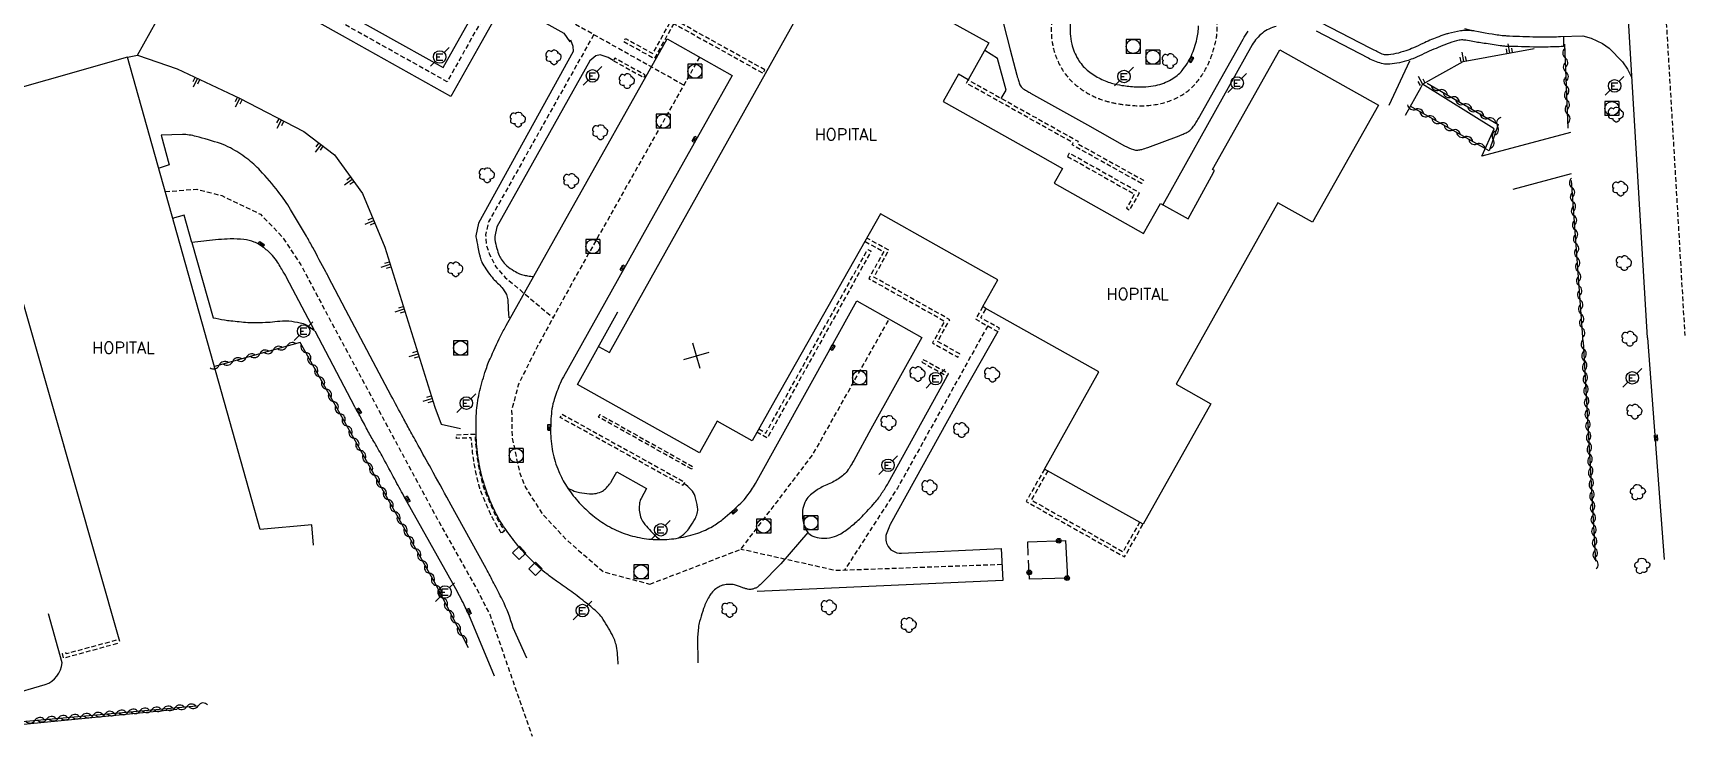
# Model space of a CAD drawing. Header units: millimetres. Extents: x 80000 to 81001, y 143000 to 144000.
# Drawn here: x 80392.6 to 80568.1, y 143599.8 to 143676 of the extents above; entities that cross this region are included whole.
import ezdxf
from ezdxf.enums import TextEntityAlignment as Align

# ---------------------------------------------------------------- set-up
doc = ezdxf.new("R2010")
doc.units = ezdxf.units.MM
doc.linetypes.add('DASHED', pattern=[0.75, 0.5, -0.25])
doc.layers.get('0').update_dxf_attribs({"linetype": 'CONTINUOUS'})
for name, color, linetype in [('W0001', 6, 'DASHED'), ('W0008', 7, 'CONTINUOUS'), ('W0100', 7, 'CONTINUOUS'), ('W0112', 1, 'DASHED'), ('W0211', 2, 'CONTINUOUS'), ('W0300', 7, 'CONTINUOUS'), ('W0310', 3, 'CONTINUOUS'), ('W0322', 7, 'CONTINUOUS'), ('W0334', 7, 'CONTINUOUS'), ('W0400', 7, 'CONTINUOUS'), ('W0420', 7, 'CONTINUOUS'), ('W0471', 7, 'CONTINUOUS'), ('W0984', 7, 'CONTINUOUS'), ('W0991', 7, 'CONTINUOUS')]:
    doc.layers.add(name, color=color, linetype=linetype)
doc.styles.get("Standard").update_dxf_attribs({"font": 'romans.shx', "width": 0.85})

# ---------------------------------------------------------------- blocks, each defined once
blk = doc.blocks.new('t991o')
at = {"color": 0, "linetype": 'Continuous'}
for p, q in [((-1, 1), (1, -1)), ((-1, -1), (1, 1))]:
    blk.add_line(p, q, dxfattribs=at)
blk = doc.blocks.new('t310o')
at = {"color": 0, "linetype": 'Continuous'}
for centre, start, end in [((-0.5, 0.38), 216.8699, 323.1304), ((0.5, -0.37), 36.8699, 143.1303)]:
    blk.add_arc(centre, 0.625, start, end, dxfattribs=at)
blk = doc.blocks.new('t322o')
at = {"color": 0, "linetype": 'Continuous'}
for radius in [0.25, 0.15]:
    blk.add_circle((0, 0), radius, dxfattribs=at)
blk = doc.blocks.new('t211o')
at = {"color": 0, "linetype": 'Continuous'}
for p, q in [((-0.29, 0.5), (-0.29, 0)), ((0, 1), (0, 0)), ((0.29, 0.5), (0.29, 0))]:
    blk.add_line(p, q, dxfattribs=at)
blk = doc.blocks.new('T471')
for p, q in [((-0.333334, 0.333334), (-0.333334, -0.333334)), ((-0.333334, 0.333334), (0.333334, 0.333334)), ((-0.333334, 0), (0, 0)), ((0.500001, 0.500001), (1.000002, 1.000002)), ((-0.500001, -0.500001), (-1.000002, -1.000002)), ((-0.333334, -0.333334), (0.333334, -0.333334))]:
    blk.add_line(p, q)
blk.add_ellipse((0, 0), major_axis=(0.471405, 0.471405), ratio=1, start_param=5.4977871438, end_param=11.780972451)
blk = doc.blocks.new('T400')
for p, q in [((-0.15, 0.3), (0.15, 0.3)), ((-0.15, -0.25), (-0.15, 0.3)), ((-0.15, 0.15), (0.15, 0.15)), ((-0.15, 0), (0.15, 0)), ((0.15, 0.3), (0.15, -0.25)), ((-0.15, -0.15), (0.15, -0.15)), ((-0.15, -0.25), (-0.15, -0.3)), ((-0.15, -0.3), (0.15, -0.3)), ((0.15, -0.3), (0.15, -0.25))]:
    blk.add_line(p, q)
blk = doc.blocks.new('T300')
for p, q in [((-0.8, 0.51), (-0.86, 0.34)), ((-0.86, 0.34), (-0.86, 0.17)), ((-0.86, 0.17), (-0.74, 0.06)), ((-0.69, 0.63), (-0.8, 0.51)), ((-0.8, -0.06), (-0.74, 0.06)), ((-0.74, 0.06), (-0.69, 0.11)), ((-0.57, 0.69), (-0.69, 0.63)), ((-0.46, 0.69), (-0.57, 0.69)), ((-0.29, 0.63), (-0.46, 0.69)), ((-0.29, 0.63), (-0.17, 0.74)), ((-0.23, 0.57), (-0.29, 0.63)), ((-0.17, 0.74), (-0.06, 0.8)), ((-0.06, 0.8), (0.06, 0.8)), ((0.06, 0.8), (0.23, 0.74)), ((0.23, 0.74), (0.34, 0.63)), ((0.34, 0.63), (0.4, 0.51)), ((0.46, 0.46), (0.34, 0.46)), ((0.4, 0.51), (0.4, 0.46)), ((0.57, 0.4), (0.46, 0.46)), ((0.57, 0.4), (0.69, 0.29)), ((0.69, 0.29), (0.74, 0.17)), ((0.74, 0.06), (0.69, -0.17)), ((0.74, 0.17), (0.74, 0.06)), ((-0.8, -0.17), (-0.8, -0.06)), ((-0.8, -0.23), (-0.8, -0.17)), ((-0.74, -0.34), (-0.8, -0.23)), ((-0.69, -0.4), (-0.74, -0.34)), ((-0.51, -0.46), (-0.69, -0.4)), ((-0.4, -0.46), (-0.51, -0.46)), ((-0.4, -0.46), (-0.34, -0.46)), ((-0.34, -0.46), (-0.34, -0.4)), ((-0.34, -0.51), (-0.34, -0.46)), ((-0.29, -0.63), (-0.34, -0.51)), ((-0.17, -0.74), (-0.29, -0.63)), ((-0.06, -0.8), (-0.17, -0.74)), ((0.06, -0.8), (-0.06, -0.8)), ((0.17, -0.74), (0.06, -0.8)), ((0.23, -0.69), (0.17, -0.74)), ((0.29, -0.46), (0.23, -0.46)), ((0.29, -0.63), (0.23, -0.69)), ((0.46, -0.4), (0.29, -0.46)), ((0.34, -0.51), (0.29, -0.63)), ((0.34, -0.51), (0.34, -0.46)), ((0.57, -0.34), (0.46, -0.4)), ((0.63, -0.29), (0.57, -0.34)), ((0.69, -0.17), (0.63, -0.29))]:
    blk.add_line(p, q)
blk = doc.blocks.new('T420')
for p, q in [((0.75, 0.75), (-0.75, 0.75)), ((-0.75, 0.75), (-0.75, -0.75)), ((0.75, 0.75), (0.75, -0.75)), ((0.75, -0.75), (-0.75, -0.75))]:
    blk.add_line(p, q)
blk.add_ellipse((0, 0), major_axis=(-0.53, 0.53), ratio=1, start_param=3.926991, end_param=10.210176)
blk = doc.blocks.new('t112o')
at = {"color": 0, "linetype": 'Continuous'}
for p, q in [((-0.5, 0.5), (0.5, 0.5)), ((-0.5, -0.5), (-0.5, 0.5)), ((0.5, 0.5), (0.5, -0.5)), ((0.5, -0.5), (-0.5, -0.5))]:
    blk.add_line(p, q, dxfattribs=at)

msp = doc.modelspace()

# ---------------------------------------------------------------- linework, layer by layer
at = {"layer": 'W0001', "flags": 128}
for points in [[(80462.06, 143670.44), (80447.82, 143678.43), (80451.82, 143685.62), (80412.66, 143707.97), (80418.94, 143718.88), (80422.33, 143724.58), (80424.51, 143727.56), (80427.03, 143730.78), (80429.21, 143732.44), (80442.83, 143737.97), (80446.36, 143739.56), (80448.45, 143743.2), (80457.86, 143753.2)], [(80446.75, 143688.52), (80436.81, 143670.8), (80408.9, 143686.39), (80419.12, 143704.29)], [(80565.73, 143697.32), (80568.9, 143643.74)], [(80452.45, 143675.83), (80442.7, 143658.46), (80441.22, 143655.85), (80440.92, 143654.46), (80441, 143653.37), (80441.3, 143652.46), (80441.99, 143651.07), (80443, 143649.93), (80448.11, 143645.64)], [(80463.75, 143673.43), (80450.37, 143649.75), (80446.45, 143642.59), (80444.42, 143638.53), (80443.69, 143635.73), (80443.74, 143632.83), (80444.56, 143629.06), (80445.19, 143627.51), (80446.9, 143624.78), (80449.56, 143621.93), (80453.51, 143618.52), (80458.45, 143617.21), (80458.45, 143617.21)], [(80406.72, 143659.09), (80410.08, 143659.34), (80412.75, 143658.66), (80416.89, 143656.67), (80419.18, 143654.3), (80421.21, 143651.26), (80423.81, 143646.34), (80436.12, 143623.5), (80439.92, 143616.78), (80441.39, 143613.89), (80445.87, 143601)], [(80458.45, 143617.21), (80468.15, 143620.92), (80475.82, 143630.99), (80483.99, 143645.49)], [(80494.5, 143644.76), (80484.87, 143627.45), (80479.21, 143618.69)], [(80496.02, 143619.29), (80478.29, 143618.65), (80468.15, 143620.92)]]:
    msp.add_lwpolyline(points, dxfattribs=at)
msp.add_lwpolyline([(80502.72, 143680.81, 0.052736), (80501.82, 143679.33, 0.083409), (80501.35, 143677.62, 0.038291), (80501.3, 143675.84, 0.051024), (80501.52, 143674.33, 0.071514), (80502.42, 143672.18, 0.083294), (80503.83, 143670.52, 0.052888), (80505.41, 143669.45, 0.052829), (80507.18, 143668.73, 0.031503), (80508.53, 143668.43, 0.023657), (80510.21, 143668.26, 0.065896), (80512.85, 143668.45, 0.07895), (80515.09, 143669.3, 0.088674), (80516.8, 143670.73, 0.070871), (80518.09, 143672.82, 0.045314), (80518.79, 143674.89, 0.057798), (80519.01, 143676.77, 0.049589), (80518.83, 143678.63, 0.037176), (80518.22, 143680.8, 0.056299), (80517.04, 143683.2, 0.074307), (80515.54, 143684.92, 0.072169), (80513.92, 143685.94, 0.060566), (80511.93, 143686.54, 0.0626), (80509.75, 143686.65, 0.081868), (80507.86, 143686.19, 0.068333), (80506.34, 143685.28, 0.036355), (80504.45, 143683.52, 0.049065), (80503.52, 143682.3, 0.027418)], format="xyb", close=True, dxfattribs=at)
at = {"layer": 'W0008', "flags": 128}
for points in [[(80446.23, 143685.3), (80440.42, 143674.93), (80440.42, 143674.93), (80437.22, 143669.23), (80425.65, 143675.71), (80407.33, 143685.95), (80416.47, 143701.97)], [(80418.48, 143700.87), (80410.47, 143686.8), (80432.04, 143674.75), (80436.38, 143672.31), (80444.28, 143686.41)], [(80564.93, 143643.49), (80561.71, 143697.05)], [(80495.94, 143669.03), (80496.46, 143669.9), (80495.54, 143673.3), (80494.2, 143674.15)], [(80556.71, 143665.4), (80547.23, 143662.87), (80548.54, 143665.78), (80540.92, 143670.53), (80540.72, 143670.18), (80539.05, 143667.21)], [(80550.58, 143659.34), (80556.8, 143661.02)]]:
    msp.add_lwpolyline(points, dxfattribs=at)
for points in [[(80445.98, 143677.79), (80449.28, 143675.97), (80449.92, 143675.05), (80449.98, 143675.28), (80450.24, 143674.61), (80450.27, 143674.02), (80440.14, 143655.71), (80439.89, 143654.35, 0.087073), (80439.89, 143654.26, 0.006898), (80440.1, 143653.16, 0.004186), (80440.24, 143652.45, 0.008168), (80440.33, 143652.09, 0.050039), (80440.53, 143651.53, 0.037247), (80440.93, 143650.84, 0.015856), (80441.24, 143650.41, 0.010554), (80441.74, 143649.79, 0.030817), (80442.19, 143649.32, -0.030634), (80442.65, 143648.84, -0.063209), (80443.13, 143648.09, -0.09622), (80443.28, 143647.53, -0.004974), (80443.3, 143647.17, 0.002956), (80443.33, 143646.57, 0.00281), (80443.35, 143646.19, 0.00194), (80443.39, 143645.63)], [(80495.82, 143678.37), (80496.89, 143674.22), (80497.61, 143671.51, 0.009179), (80497.71, 143671.17, 0.006658), (80497.85, 143670.7, 0.076979), (80498.08, 143670.26, 0.103118), (80498.36, 143670.01, 0.002485), (80498.69, 143669.82, 0.002113), (80499.08, 143669.6), (80505.14, 143666.2), (80509.11, 143663.98, 0.047985), (80510.05, 143663.57, 0.104533), (80510.52, 143663.51, 0.039797), (80510.95, 143663.59, 0.024974), (80511.6, 143663.8), (80514.93, 143665.04, 0.011764), (80515.26, 143665.18, 0.008944), (80515.69, 143665.37, 0.062975), (80516.07, 143665.61, 0.058197), (80516.4, 143665.95, 0.016836), (80516.72, 143666.41, 0.017187), (80517, 143666.88), (80521.75, 143675.36, -0.036348), (80522.3, 143676.19, -0.030749)], [(80503.34, 143677.41, 0.038291), (80503.3, 143675.93, 0.051024), (80503.47, 143674.83, 0.071514), (80504.14, 143673.21, 0.083294), (80505.12, 143672.05, 0.052888), (80506.35, 143671.22, 0.052829), (80507.73, 143670.66, 0.031503), (80508.83, 143670.42, 0.023657), (80510.32, 143670.26, 0.065896), (80512.44, 143670.41, 0.07895), (80514.09, 143671.04, 0.088674), (80515.26, 143672.02, 0.070871), (80516.25, 143673.62, 0.045314), (80516.83, 143675.35, 0.057798), (80517, 143676.77, 0.049589)], [(80546.38, 143676.22, 0.026181), (80545.45, 143676.27, 0.0499), (80544.97, 143676.23, 0.008223), (80543.69, 143675.95, 0.026678), (80543.3, 143675.84, 0.007508), (80542.44, 143675.53, 0.008543), (80541.7, 143675.23, 0.013822), (80540.93, 143674.88, -0.010634), (80539.94, 143674.42, -0.022826), (80539.13, 143674.11, -0.018092), (80538.07, 143673.8, -0.062758), (80537.01, 143673.67, -0.119111), (80536.46, 143673.8, -0.00203), (80535.91, 143674.09, 0.001897), (80535.33, 143674.4), (80530.01, 143677.14, 0.047169), (80529.08, 143677.52, 0.033638), (80527.71, 143677.83, 0.047564), (80527.06, 143677.87, 0.016776), (80525.23, 143677.74, 0.048088), (80524.36, 143677.56, 0.030863), (80523.08, 143677.08)], [(80455.05, 143608.66, 0.051194), (80454.87, 143610.59, 0.075497), (80454.42, 143611.82, 0.020111), (80453.31, 143613.67, 0.067058), (80452.89, 143614.16, 0.012326), (80451.68, 143615.18, 0.009781), (80450.11, 143616.39, 0.009814), (80448.49, 143617.53, -0.015153), (80447.45, 143618.29, -0.024398), (80446.63, 143618.98, -0.012344), (80445.12, 143620.47, -0.024809), (80444.1, 143621.65, -0.018065), (80442.84, 143623.37, -0.040486), (80441.78, 143625.23, -0.031674), (80440.8, 143627.78, -0.031964), (80440.24, 143630.02, -0.029582), (80439.94, 143632.5, -0.030184), (80439.94, 143635.47, -0.042235), (80440.24, 143637.57, -0.019015), (80440.85, 143639.78, -0.027976), (80441.39, 143641.23, -0.007666), (80442.52, 143643.67, -0.016108), (80443.11, 143644.8), (80449.03, 143655.34), (80460.28, 143675.38), (80467.22, 143671.48), (80462.05, 143662.24), (80449.22, 143639.32, 0.03335), (80448.77, 143638.39, 0.019273), (80448.18, 143636.71, 0.04885), (80447.96, 143635.63, 0.026087), (80447.85, 143633.57, 0.049553), (80448.07, 143631.34, 0.050588), (80448.72, 143629.24, 0.042703), (80449.55, 143627.66, 0.038439), (80450.75, 143626.07, 0.03652), (80452.16, 143624.7, 0.037499), (80453.71, 143623.57, 0.048261), (80455.58, 143622.66, 0.047917), (80457.61, 143622.12, 0.042486), (80459.52, 143621.96, 0.041086), (80461.5, 143622.13, 0.040124), (80463.58, 143622.66, 0.050421), (80465.13, 143623.37, 0.038856), (80466.25, 143624.15, 0.020858), (80468.15, 143625.84, 0.040648), (80468.81, 143626.59, 0.024825), (80469.73, 143627.95)], [(80525.3, 143676.7, 0.102701), (80523.82, 143675.99, 0.102811), (80522.74, 143674.74), (80513.21, 143657.68)], [(80555.95, 143675.6), (80555.95, 143674.56, -0.005464), (80554.09, 143674.5, -0.010902), (80553.16, 143674.5, -0.001582), (80549.81, 143674.58, -0.022759), (80549.58, 143674.6, -0.00555), (80549.2, 143674.65, -0.001208), (80547.48, 143674.9, -0.010972), (80546.1, 143675.13, 0.019632), (80545.33, 143675.25, 0.07938), (80544.81, 143675.23, 0.037622), (80543.77, 143674.93, 0.006081), (80542.83, 143674.56, 0.005907), (80541.88, 143674.17, 0.011582), (80540.82, 143673.69, -0.012852), (80539.87, 143673.26, -0.030769), (80539.22, 143673.03, -0.019444), (80538.17, 143672.78, -0.045621), (80537.18, 143672.67, -0.070556), (80536.54, 143672.76, -0.027149), (80535.82, 143672.99, -0.02676), (80535.13, 143673.31), (80529.6, 143676.2, 0.051524)], [(80545.4, 143676.47, 0.010584), (80548.35, 143675.9, 0.02215), (80549.77, 143675.72, 0.011206), (80550.19, 143675.69, 0.001668), (80553.05, 143675.6, 0.009859), (80553.92, 143675.59, 0.005072), (80555.62, 143675.62), (80555.62, 143675.62), (80558.02, 143675.69), (80558.91, 143675.45), (80560.11, 143674.88), (80560.82, 143674.37), (80562.25, 143672.92), (80562.8, 143672.15), (80563.26, 143671.22)], [(80454.54, 143673.06), (80454, 143673.38), (80453.14, 143673.69), (80452.67, 143673.58), (80452.03, 143673.02), (80442.11, 143655.34), (80441.91, 143654.31, 0.086997), (80441.9, 143653.98, 0.028375), (80442.12, 143653.01, 0.036663), (80442.38, 143652.27, 0.048726), (80442.67, 143651.75, 0.059475), (80443.19, 143651.18, 0.049097), (80443.94, 143650.64, 0.01534), (80444.55, 143650.31, 0.052971), (80444.74, 143650.24, 0.010402), (80445.04, 143650.17, 0.009468), (80445.38, 143650.1, 0.007477), (80445.42, 143650.1, 0.018509), (80446.04, 143650.03)], [(80443.84, 143612.54, 0.053519), (80442.71, 143615.52, 0.005023), (80441.8, 143617.31, 0.005693), (80440.97, 143618.87), (80437.07, 143625.96, 0.000698), (80437.03, 143626.04, 0.000016), (80435.09, 143629.55, 0.000214), (80433.72, 143632.01, -0.000326), (80432.83, 143633.63, -0.003066), (80432.1, 143634.96, -0.001756), (80430.85, 143637.31), (80426, 143646.43), (80424.13, 143650.01, 0.001948), (80423.85, 143650.52, 0.000384), (80422.47, 143653.12, 0.00876), (80421.79, 143654.34, 0.003715), (80420.11, 143657.17, 0.029821), (80418.79, 143659.09, 0.02358), (80416.87, 143661.33, 0.042275), (80415.44, 143662.61, 0.038935), (80413.68, 143663.74, 0.041228), (80412.62, 143664.2, 0.017687), (80410.02, 143664.97, 0.054566), (80408.56, 143665.19), (80406.3, 143665.11), (80407.16, 143661.95), (80405.97, 143661.56)], [(80409.58, 143653.65), (80411.84, 143645.63, 0.008799), (80413.05, 143645.4, 0.016172), (80413.72, 143645.31, 0.002032), (80415.53, 143645.12, 0.018), (80415.74, 143645.11, 0.011479), (80416.21, 143645.11, 0.004508), (80417.42, 143645.14, 0.018401), (80418.43, 143645.22, -0.017041), (80419.51, 143645.3, -0.041849), (80419.93, 143645.29, -0.014502), (80421.12, 143645.1, -0.080849), (80421.76, 143644.88, -0.04964), (80422.66, 143644.25), (80419.68, 143649.91, 0.012865), (80419.41, 143650.39, 0.005346), (80418.71, 143651.54, 0.048033), (80418.17, 143652.25, 0.035157), (80417.27, 143653.08, 0.071514), (80416.23, 143653.7, 0.076394), (80415.13, 143653.97, 0.023081), (80413.66, 143654.03, 0.027074), (80412.41, 143653.96), (80409.58, 143653.65), (80408.74, 143656.58), (80407.48, 143656.21)], [(80469.73, 143627.94), (80480.52, 143647.44), (80487.47, 143643.53), (80482.04, 143633.73), (80480.2, 143630.39, -0.007933), (80479.96, 143629.98, -0.005914), (80479.62, 143629.42, -0.083439), (80479.13, 143628.87, -0.044762), (80477.98, 143628.1, -0.029856), (80477.32, 143627.79, 0.03088), (80476.68, 143627.49, 0.026724), (80476.16, 143627.17, 0.023042), (80475.6, 143626.74, 0.08967), (80475.1, 143626.13, 0.076058), (80474.78, 143625.27, 0.056036), (80474.72, 143624.65, 0.044838), (80474.8, 143623.87, 0.055549), (80475.01, 143623.22, 0.065351), (80475.31, 143622.72, 0.125138), (80475.83, 143622.34, 0.083216), (80476.76, 143622.12, 0.070829), (80477.9, 143622.21, 0.083176), (80478.81, 143622.58, 0.031967), (80479.98, 143623.41, 0.030686), (80481.09, 143624.42, 0.009744), (80482.46, 143625.9, 0.029838), (80482.87, 143626.42, 0.008986), (80483.56, 143627.45, 0.017428), (80483.89, 143627.99), (80490.17, 143639.38)], [(80439.09, 143614, 0.03253), (80439.09, 143614, 0.006403), (80438.74, 143614.75, 0.008395), (80438.26, 143615.72, 0.008029), (80437.73, 143616.71), (80432.19, 143626.61, -0.004999), (80431.22, 143628.4, 0.003943), (80429.98, 143630.68, 0.005235), (80429.08, 143632.27, -0.006589), (80428.36, 143633.54, -0.001558), (80427.59, 143634.98, -0.001923), (80426.97, 143636.14), (80422.71, 143644.21)], [(80495.57, 143644.15), (80491.89, 143637.64), (80484.11, 143623.57, 0.027901), (80483.94, 143623.22, 0.014344), (80483.68, 143622.52, 0.105402), (80483.62, 143622.05, 0.077482), (80483.77, 143621.43, 0.161087), (80484.36, 143620.75, 0.147377), (80485.31, 143620.51), (80495.95, 143621), (80496.1, 143617.58), (80469.89, 143616.41)], [(80449.64, 143627.48, 0.033849), (80450.37, 143627.14, 0.047378), (80450.93, 143626.98, 0.026011), (80452, 143626.84, 0.053819), (80452.53, 143626.86, 0.069487), (80453.26, 143627.07, 0.095138), (80453.72, 143627.38, 0.024352), (80454.14, 143627.86, 0.039749), (80454.36, 143628.18), (80454.93, 143629.18), (80458.09, 143627.42), (80457.51, 143626.35, 0.084742), (80457.35, 143625.88, 0.053986), (80457.31, 143625.11, 0.068122), (80457.46, 143624.37, 0.075518), (80457.77, 143623.78, 0.019561), (80458.07, 143623.4, 0.009648), (80458.72, 143622.68, 0.020544), (80459.04, 143622.37, 0.013308), (80459.56, 143621.92)], [(80461.5, 143622.13, 0.042445), (80462.24, 143622.71, 0.054119), (80462.72, 143623.27, 0.030591), (80463.27, 143624.18, 0.05311), (80463.5, 143624.75, 0.099257), (80463.54, 143625.4, 0.053258), (80463.27, 143626.57, 0.093786), (80462.86, 143627.27, 0.073037), (80462.08, 143627.94)], [(80475.31, 143622.72), (80472.41, 143619.37), (80470.29, 143617.22, -0.013662), (80470.12, 143617.06, -0.012364), (80469.93, 143616.89, -0.071144), (80469.81, 143616.82, -0.03244), (80469.52, 143616.71, -0.052137), (80469.11, 143616.64, -0.090233), (80468.88, 143616.67, -0.004468), (80468.7, 143616.72, -0.002377), (80468.38, 143616.82, -0.005087), (80468.02, 143616.94, 0.004366), (80467.6, 143617.09, 0.067707), (80467.09, 143617.18, 0.053002), (80466.43, 143617.14, 0.069183), (80465.95, 143616.99, 0.06292), (80465.48, 143616.69, 0.039615), (80465.03, 143616.26, 0.052041), (80464.76, 143615.87, 0.0206), (80464.46, 143615.29, 0.020338), (80464.21, 143614.68, 0.012925), (80464.09, 143614.33, 0.00413), (80463.76, 143613.22, 0.035178), (80463.63, 143612.6), (80463.53, 143611.52), (80463.56, 143608.81)]]:
    msp.add_lwpolyline(points, format="xyb", dxfattribs=at)
at = {"layer": 'W0008'}
msp.add_lwpolyline([(80564.93, 143643.49), (80566.71, 143619.82), (80566.71, 143619.82)], dxfattribs=at)
at = {"layer": 'W0100', "flags": 128}
for points in [[(80452.98, 143642.57), (80454.13, 143641.92), (80457.9, 143648.66), (80475.82, 143680.69), (80463.08, 143687.81), (80458.05, 143678.86), (80451.61, 143682.7), (80456.5, 143691.44), (80456.49, 143691.49), (80465.08, 143706.88), (80491.28, 143692.23), (80484.7, 143680.47), (80484.7, 143680.47), (80494.63, 143674.94), (80492.43, 143671), (80491.37, 143671.6), (80489.74, 143668.69), (80499.84, 143663.03), (80502.47, 143661.56), (80501.58, 143659.97), (80511.13, 143654.61)], [(80511.14, 143654.62), (80512.94, 143657.83), (80515.9, 143656.18), (80518.38, 143660.72), (80518.71, 143661.33), (80518.49, 143661.45), (80525.68, 143674.22), (80536.2, 143668.32), (80529.18, 143655.82), (80525.47, 143657.9), (80514.61, 143638.54), (80518.31, 143636.46), (80511.1, 143623.62), (80500.56, 143629.49), (80506.37, 143639.85), (80494.23, 143646.66), (80494.23, 143646.66), (80493.97, 143646.81), (80495.58, 143649.68), (80494.95, 143650.03), (80483.06, 143656.7), (80471.81, 143636.88)], [(80422.56, 143621.36), (80422.37, 143623.53), (80416.86, 143623.02), (80402.68, 143673.44), (80385.46, 143668.52), (80388.82, 143656.78), (80385.65, 143655.87), (80385.65, 143655.87), (80385.65, 143655.87), (80386.82, 143651.78), (80390.01, 143652.67), (80401.85, 143611.11)]]:
    msp.add_lwpolyline(points, dxfattribs=at)
at = {"layer": 'W0100'}
msp.add_lwpolyline([(80471.81, 143636.88), (80469.37, 143632.51), (80465.63, 143634.6), (80463.74, 143631.22), (80450.71, 143638.51), (80455.04, 143646.25)], dxfattribs=at)
at = {"layer": 'W0112', "flags": 128}
for points in [[(80461, 143677.02), (80458.91, 143673.27), (80455.66, 143675.06), (80455.85, 143675.41), (80458.76, 143673.81), (80460.65, 143677.21)], [(80470.07, 143633.76), (80470.82, 143633.33), (80481.7, 143652.91), (80482.05, 143652.72), (80470.98, 143632.79), (80469.87, 143633.41)], [(80481.42, 143653.76), (80483.41, 143652.68), (80481.81, 143649.81), (80489.91, 143645.27), (80488.61, 143642.94), (80491.33, 143641.41), (80491.53, 143641.76), (80489.16, 143643.1), (80490.45, 143645.42), (80482.36, 143649.96), (80483.96, 143652.84), (80481.61, 143654.11)], [(80493.97, 143646.81), (80493.22, 143645.48), (80495.57, 143644.15), (80495.77, 143644.5), (80495.77, 143644.5), (80493.76, 143645.63), (80494.32, 143646.61)], [(80449.07, 143635.34), (80462.16, 143628.09), (80461.97, 143627.74), (80448.88, 143634.99), (80449.07, 143635.34)], [(80500.56, 143629.49), (80498.61, 143626.03), (80509.11, 143620.11), (80511.1, 143623.62)], [(80500.91, 143629.29), (80499.16, 143626.18), (80508.96, 143620.66), (80510.75, 143623.82)], [(80401.62, 143610.87), (80395.88, 143609.3), (80395.76, 143609.79), (80396.15, 143609.89), (80396.17, 143609.8), (80401.51, 143611.25)]]:
    msp.add_lwpolyline(points, dxfattribs=at)
for points in [[(80470.72, 143672.07), (80459.82, 143678.12), (80459.63, 143677.77), (80470.53, 143671.72)], [(80454.55, 143673.05), (80457.8, 143671.27), (80457.95, 143671.53), (80454.7, 143673.31)], [(80510.93, 143659.94), (80503.53, 143664.06), (80503.63, 143664.28), (80492.23, 143670.65), (80492.43, 143671), (80504.15, 143664.45), (80504.05, 143664.23), (80511.13, 143660.29)], [(80503.02, 143662.84), (80510.16, 143658.81), (80509.32, 143657.31), (80509.67, 143657.11), (80510.7, 143658.96), (80503.21, 143663.18)], [(80487.46, 143640.9), (80490.19, 143639.4), (80490.33, 143639.66), (80487.6, 143641.16)], [(80462.91, 143629.47), (80452.98, 143635.03), (80453.13, 143635.29), (80463.05, 143629.73)]]:
    msp.add_lwpolyline(points, close=True, dxfattribs=at)
msp.add_lwpolyline([(80442.59, 143622.66, -0.013449), (80441.79, 143624.02, -0.024084), (80441.38, 143624.84, -0.004352), (80440.53, 143626.83, -0.016972), (80440.32, 143627.37, -0.023689), (80440.16, 143627.93, -0.046514), (80439.39, 143632.81), (80437.82, 143632.75), (80437.81, 143633.15), (80439.77, 143633.22, 0.05027), (80440.55, 143628.02, 0.023838), (80440.7, 143627.5, 0.016972), (80440.9, 143626.98, 0.004352), (80441.75, 143625, 0.024084), (80442.14, 143624.21, 0.013449), (80442.93, 143622.87)], format="xyb", close=True, dxfattribs=at)
at = {"layer": 'W0211', "flags": 128}
for points in [[(80403.76, 143673.65), (80408, 143672.17), (80414.64, 143669.04), (80421.5, 143665.5), (80424.8, 143662.99), (80427.78, 143658.87), (80430.16, 143653.15), (80435.48, 143636.1), (80436.19, 143634.27), (80438.22, 143633.81)], [(80540.92, 143670.53), (80545.26, 143672.97), (80552.84, 143674.34)], [(80537.35, 143668.29), (80539.55, 143673.04)]]:
    msp.add_lwpolyline(points, dxfattribs=at)
at = {"layer": 'W0310', "flags": 128}
for points in [[(80556.45, 143665.86), (80556.09, 143674.81)], [(80541.39, 143670.66), (80548.99, 143666.26), (80548.02, 143663.44), (80539.6, 143668.19)], [(80558.06, 143643.05), (80556.81, 143660.28)], [(80439.1, 143610.4), (80435.6, 143617.17), (80421.14, 143643), (80411.97, 143640.42)]]:
    msp.add_lwpolyline(points, dxfattribs=at)
at = {"layer": 'W0310'}
for points in [[(80558.06, 143643.05), (80559.37, 143619.66)], [(80389.09, 143602.34), (80410.05, 143604.22)]]:
    msp.add_lwpolyline(points, dxfattribs=at)
at = {"layer": 'W0322', "flags": 128}
for points in [[(80402.7, 143673.41), (80403.76, 143673.65), (80406.47, 143678.47), (80396.32, 143684.21)], [(80498.83, 143620.3), (80498.77, 143621.73), (80502.8, 143621.86), (80503.01, 143617.86), (80498.96, 143617.73), (80498.87, 143619.75)]]:
    msp.add_lwpolyline(points, dxfattribs=at)
at = {"layer": 'W0334'}
msp.add_lwpolyline([(80390.18, 143599.82), (80389.26, 143601.62, -0.432948), (80390.02, 143605.38), (80393.92, 143606.49, 0.300659), (80395.72, 143608.82), (80394.28, 143614.03)], format="xyb", dxfattribs=at)
for points in [[(80439.09, 143614), (80441.84, 143607.44), (80441.84, 143607.44), (80441.84, 143607.44)], [(80445.32, 143609.31), (80443.84, 143612.54)], [(80408, 143603.84), (80389.04, 143601.99)]]:
    msp.add_lwpolyline(points, dxfattribs=at)

# ---------------------------------------------------------------- block references
at = {"layer": 'W0112'}
for p, rotation in [((80444.51, 143620.54), 133.5792485783073), ((80446.24, 143618.84), 134.3429107937669)]:
    msp.add_blockref('t112o', p, dxfattribs=dict(at, rotation=rotation))
at = {"layer": 'W0211'}
for p, rotation in [((80545.28, 143672.97), 10.24340888854903), ((80550.2, 143673.86), 10.24340888895138), ((80410.17, 143671.15), 154.7858729527787), ((80540.92, 143670.53), 29.30419765222402), ((80414.69, 143669.02), 153.1529534471105), ((80419.13, 143666.73), 152.7356037568889), ((80423.36, 143664.09), 142.5906284246857), ((80426.67, 143660.41), 125.9677307812171), ((80428.97, 143656.01), 112.5999347358009), ((80430.73, 143651.33), 107.3142057959013), ((80432.22, 143646.56), 107.314205795709), ((80433.71, 143641.78), 107.3142057956387), ((80435.19, 143637.01), 107.3142057961235)]:
    msp.add_blockref('t211o', p, dxfattribs=dict(at, rotation=rotation))
at = {"layer": 'W0300'}
for p in [(80448.21, 143673.41), (80513.98, 143673.01), (80456.03, 143670.87), (80444.4, 143666.77), (80561.59, 143667.3), (80453.18, 143665.42), (80441.09, 143660.83), (80450.09, 143660.22), (80562.06, 143659.4), (80437.72, 143650.79), (80562.45, 143651.45), (80563.04, 143643.38), (80487.06, 143639.63), (80495.02, 143639.56), (80483.97, 143634.41), (80563.57, 143635.61), (80491.72, 143633.64), (80488.33, 143627.53), (80466.97, 143614.46), (80477.59, 143614.73), (80486.11, 143612.84)]:
    msp.add_blockref('T300', p, dxfattribs=at)
at = {"layer": 'W0300', "rotation": 93.67640344771522}
for p in [(80563.89, 143627.1), (80564.37, 143619.23)]:
    msp.add_blockref('T300', p, dxfattribs=at)
at = {"layer": 'W0310'}
for p, rotation in [((80556.15, 143673.36), 92.31028523283237), ((80556.21, 143671.86), 92.31028523283237), ((80542.69, 143669.91), 329.9392762975104), ((80556.27, 143670.36), 92.31028523283237), ((80540.18, 143667.86), 150.5537439211631), ((80543.99, 143669.15), 329.9392762975104), ((80545.29, 143668.4), 329.9392762975104), ((80546.58, 143667.65), 329.9392762975104), ((80556.33, 143668.86), 92.31028523283237), ((80556.39, 143667.36), 92.31028523283237), ((80541.49, 143667.12), 150.5537439211631), ((80542.79, 143666.39), 150.5537439211631), ((80547.88, 143666.9), 329.9392762975104), ((80548.92, 143666.05), 251.0762825773542), ((80544.1, 143665.65), 150.5537439211631), ((80545.41, 143664.91), 150.5537439211631), ((80546.71, 143664.17), 150.5537439211631), ((80548.43, 143664.63), 251.0762825773542), ((80556.87, 143659.51), 94.15722237182968), ((80556.97, 143658.01), 94.15722237182968), ((80557.08, 143656.52), 94.15722237182968), ((80557.19, 143655.02), 94.15722237182968), ((80557.3, 143653.52), 94.15722237182968), ((80557.41, 143652.03), 94.15722237182968), ((80557.52, 143650.53), 94.15722237182968), ((80557.63, 143649.03), 94.15722237182968), ((80557.74, 143647.54), 94.15722237182968), ((80557.84, 143646.04), 94.15722237182968), ((80557.95, 143644.55), 94.15722237182968), ((80416.81, 143641.78), 195.7013400814092), ((80418.25, 143642.19), 195.7013400814092), ((80419.7, 143642.59), 195.7013400814092), ((80421.74, 143641.93), 119.2331177839834), ((80558.1, 143642.29), 273.2143713588584), ((80558.17, 143641.05), 273.2143713588584), ((80412.48, 143640.57), 195.7013400814092), ((80413.92, 143640.97), 195.7013400814092), ((80415.37, 143641.38), 195.7013400814092), ((80422.47, 143640.62), 119.2331177839834), ((80423.21, 143639.32), 119.2331177839834), ((80558.24, 143639.8), 273.2143713588584), ((80423.94, 143638.01), 119.2331177839834), ((80558.31, 143638.55), 273.2143713588584), ((80424.67, 143636.7), 119.2331177839834), ((80558.38, 143637.3), 273.2143713588584), ((80558.45, 143636.05), 273.2143713588584), ((80425.4, 143635.39), 119.2331177839834), ((80426.14, 143634.08), 119.2331177839834), ((80558.52, 143634.81), 273.2143713588584), ((80426.87, 143632.77), 119.2331177839834), ((80558.59, 143633.56), 273.2143713588584), ((80558.67, 143632.31), 273.2143713588584), ((80427.6, 143631.46), 119.2331177839834), ((80558.74, 143631.06), 273.2143713588584), ((80428.33, 143630.15), 119.2331177839834), ((80429.07, 143628.84), 119.2331177839834), ((80558.81, 143629.81), 273.2143713588584), ((80429.8, 143627.53), 119.2331177839834), ((80558.88, 143628.57), 273.2143713588584), ((80558.95, 143627.32), 273.2143713588584), ((80430.53, 143626.23), 119.2331177839834), ((80559.02, 143626.07), 273.2143713588584), ((80431.26, 143624.92), 119.2331177839834), ((80432, 143623.61), 119.2331177839834), ((80559.09, 143624.82), 273.2143713588584), ((80559.16, 143623.57), 273.2143713588584), ((80432.73, 143622.3), 119.2331177839834), ((80559.23, 143622.33), 273.2143713588584), ((80433.46, 143620.99), 119.2331177839834), ((80559.3, 143621.08), 273.2143713588584), ((80434.19, 143619.68), 119.2331177839834), ((80434.93, 143618.37), 119.2331177839834), ((80559.37, 143619.83), 273.2143713588584), ((80435.65, 143617.06), 117.3732736505128), ((80436.34, 143615.73), 117.3732736505128), ((80437.03, 143614.4), 117.3732736505128), ((80437.72, 143613.07), 117.3732736505128), ((80438.41, 143611.73), 117.3732736505128), ((80396.56, 143603.01), 5.109685822777655), ((80397.8, 143603.12), 5.109685822777655), ((80399.05, 143603.23), 5.109685822777655), ((80400.29, 143603.34), 5.109685822777655), ((80401.54, 143603.46), 5.109685822777655), ((80402.78, 143603.57), 5.109685822777655), ((80404.03, 143603.68), 5.109685822777655), ((80405.27, 143603.79), 5.109685822777655), ((80406.52, 143603.9), 5.109685822777655), ((80407.76, 143604.01), 5.109685822777655), ((80409.01, 143604.12), 5.109685822777655), ((80410.25, 143604.23), 5.109685822777655), ((80392.82, 143602.68), 5.109685822777655), ((80394.07, 143602.79), 5.109685822777655), ((80395.31, 143602.9), 5.109685822777655)]:
    msp.add_blockref('t310o', p, dxfattribs=dict(at, rotation=rotation))
at = {"layer": 'W0322'}
for p, rotation in [((80502.09, 143621.84), 1.92152216276678), ((80498.93, 143618.46), 92.54924802753601), ((80502.98, 143617.86), 181.8274253904491)]:
    msp.add_blockref('t322o', p, dxfattribs=dict(at, rotation=rotation))
at = {"layer": 'W0400'}
for p, rotation in [((80516.21, 143673.17), 150.0008073544118), ((80463.23, 143664.66), 330.8513285440626), ((80416.99, 143653.46), 55.72507421341421), ((80455.54, 143650.93), 330.7572076328113), ((80477.93, 143642.45), 150.9494874140001), ((80427.39, 143635.66), 209.2095835703384), ((80447.71, 143633.93), 358.9296305012761), ((80565.83, 143632.81), 3.611299158483001), ((80432.57, 143626.25), 209.2156421561596), ((80467.47, 143625), 132.043818255992), ((80439.13, 143614.28), 203.1904643465255)]:
    msp.add_blockref('T400', p, dxfattribs=dict(at, rotation=rotation))
at = {"layer": 'W0420'}
for p in [(80510.03, 143674.57), (80512.13, 143673.42), (80463.26, 143671.92), (80561.12, 143667.94), (80459.88, 143666.6), (80452.36, 143653.22), (80438.24, 143642.4), (80480.82, 143639.22), (80444.19, 143630.93), (80475.64, 143623.76), (80470.59, 143623.4), (80457.5, 143618.51)]:
    msp.add_blockref('T420', p, dxfattribs=at)
at = {"layer": 'W0471'}
for p in [(80436.02, 143673.45), (80452.32, 143671.43), (80509.05, 143671.36), (80521.13, 143670.67), (80561.41, 143670.36), (80421.49, 143644.2), (80563.3, 143639.22), (80488.94, 143639.13), (80438.86, 143636.52), (80483.87, 143629.89), (80459.61, 143623), (80436.58, 143616.36), (80451.25, 143614.39)]:
    msp.add_blockref('T471', p, dxfattribs=at)
at = {"layer": 'W0991', "rotation": 60.79485048479127}
msp.add_blockref('t991o', (80463.42, 143641.57), dxfattribs=at)

# ---------------------------------------------------------------- texts
at = {"layer": 'W0984'}
for p in [(80479.36, 143665.18), (80510.51, 143648.15), (80402.26, 143642.43)]:
    msp.add_text('HOPITAL', height=1.25, dxfattribs=at).set_placement(p, align=Align.MIDDLE)

doc.saveas('drawing.dxf')
